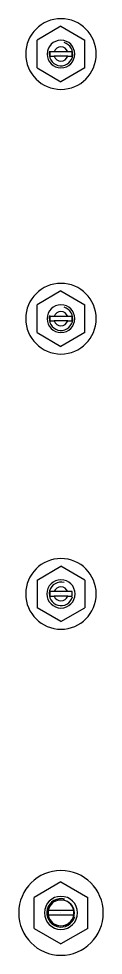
# Model space of a CAD drawing. Header units: millimetres. Extents: x 296 to 4896, y 152 to 3333.
# Drawn here: x 3083.1 to 3113.1, y 1424.3 to 1755.6 of the extents above; entities that cross this region are included whole.
import ezdxf

# ---------------------------------------------------------------- set-up
doc = ezdxf.new("R2010")
doc.units = ezdxf.units.MM
doc.linetypes.add('DASHED', pattern=[0.25, 0.15625, -0.09375])
doc.linetypes.add('PHANTOM', pattern=[2.5, 1.25, -0.25, 0.25, -0.25, 0.25, -0.25])
doc.layers.add('1', color=1, linetype='DASHED')
doc.layers.add('150', color=7, linetype='Continuous')

# ---------------------------------------------------------------- blocks, each defined once
blk = doc.blocks.new('HSL-3-G M10-20 front')
at = {"layer": '1', "color": 3, "linetype": 'Continuous'}
for p, q in [((-2.37, 0.8), (-3.92, 0.8)), ((2.37, 0.8), (-2.37, 0.8)), ((3.92, 0.8), (2.37, 0.8)), ((-3.92, -0.8), (-2.37, -0.8)), ((2.37, -0.8), (-2.37, -0.8)), ((2.37, -0.8), (3.92, -0.8))]:
    blk.add_line(p, q, dxfattribs=at)
at = {"layer": '1', "color": 3, "linetype": 'Continuous', "extrusion": (0, 0, -1)}
for radius in [12.5, 4.87]:
    blk.add_circle((0, 0), radius, dxfattribs=at)
at = {"layer": '1', "color": 3, "linetype": 'Continuous'}
for radius, start, end in [(4.17, 165, 75), (4, 168.466, 191.534), (2.5, 18.6552, 161.3448), (4, 348.466, 11.534), (2.5, 198.6552, 341.3448)]:
    blk.add_arc((0, 0), radius, start, end, dxfattribs=at)
at = {"layer": '150', "color": 15, "linetype": 'Continuous'}
for p, q in [((0, 9.81), (-8.5, 4.91)), ((0, 9.81), (8.5, 4.91)), ((-8.5, -4.91), (-8.5, 4.91)), ((8.5, -4.91), (8.5, 4.91)), ((-8.5, -4.91), (0, -9.81)), ((8.5, -4.91), (0, -9.81))]:
    blk.add_line(p, q, dxfattribs=at)
at = {"layer": '150', "color": 113, "linetype": 'PHANTOM'}
blk.add_line((0, 0), (0, 0), dxfattribs=at)
blk = doc.blocks.new('HSL-3-G M10-40 front')
at = {"layer": '1', "color": 3, "linetype": 'Continuous'}
for p, q in [((-2.37, 0.8), (-3.92, 0.8)), ((2.37, 0.8), (-2.37, 0.8)), ((3.92, 0.8), (2.37, 0.8)), ((-3.92, -0.8), (-2.37, -0.8)), ((2.37, -0.8), (-2.37, -0.8)), ((2.37, -0.8), (3.92, -0.8))]:
    blk.add_line(p, q, dxfattribs=at)
at = {"layer": '1', "color": 3, "linetype": 'Continuous', "extrusion": (0, 0, -1)}
for radius in [12.5, 4.87]:
    blk.add_circle((0, 0), radius, dxfattribs=at)
at = {"layer": '1', "color": 3, "linetype": 'Continuous'}
for radius, start, end in [(4.17, 165, 75), (4, 168.466, 191.534), (2.5, 18.6552, 161.3448), (4, 348.466, 11.534), (2.5, 198.6552, 341.3448)]:
    blk.add_arc((0, 0), radius, start, end, dxfattribs=at)
at = {"layer": '150', "color": 15, "linetype": 'Continuous'}
for p, q in [((0, 9.81), (-8.5, 4.91)), ((0, 9.81), (8.5, 4.91)), ((-8.5, -4.91), (-8.5, 4.91)), ((8.5, -4.91), (8.5, 4.91)), ((-8.5, -4.91), (0, -9.81)), ((8.5, -4.91), (0, -9.81))]:
    blk.add_line(p, q, dxfattribs=at)
at = {"layer": '150', "color": 113, "linetype": 'PHANTOM'}
blk.add_line((0, 0), (0, 0), dxfattribs=at)
blk = doc.blocks.new('HSL-3-G M10-100 front')
at = {"layer": '1', "color": 3, "linetype": 'Continuous'}
for p, q in [((-2.37, 0.8), (-3.92, 0.8)), ((2.37, 0.8), (-2.37, 0.8)), ((3.92, 0.8), (2.37, 0.8)), ((-3.92, -0.8), (-2.37, -0.8)), ((2.37, -0.8), (-2.37, -0.8)), ((2.37, -0.8), (3.92, -0.8))]:
    blk.add_line(p, q, dxfattribs=at)
at = {"layer": '1', "color": 3, "linetype": 'Continuous', "extrusion": (0, 0, -1)}
for radius in [12.5, 5]:
    blk.add_circle((0, 0), radius, dxfattribs=at)
at = {"layer": '1', "color": 3, "linetype": 'Continuous'}
for radius, start, end in [(4.17, 75, 345), (4, 168.463, 191.537), (2.5, 18.6629, 161.3371), (4, 348.463, 11.537), (2.5, 198.6629, 341.3371)]:
    blk.add_arc((0, 0), radius, start, end, dxfattribs=at)
at = {"layer": '150', "color": 15, "linetype": 'Continuous'}
for p, q in [((-8.5, 4.91), (0, 9.81)), ((8.5, 4.91), (0, 9.81)), ((-8.5, 4.91), (-8.5, -4.91)), ((8.5, 4.91), (8.5, -4.91)), ((0, -9.81), (-8.5, -4.91)), ((0, -9.81), (8.5, -4.91))]:
    blk.add_line(p, q, dxfattribs=at)
at = {"layer": '150', "color": 113, "linetype": 'PHANTOM'}
blk.add_line((0, 0), (0, 0), dxfattribs=at)
blk = doc.blocks.new('HSL-3-G M12-25 front')
at = {"layer": '1', "color": 3, "linetype": 'Continuous'}
for p, q in [((4.53, 0.8), (-4.53, 0.8)), ((4.53, -0.8), (-4.53, -0.8))]:
    blk.add_line(p, q, dxfattribs=at)
at = {"layer": '1', "color": 3, "linetype": 'Continuous', "extrusion": (0, 0, -1)}
for radius in [15, 5.85]:
    blk.add_circle((0, 0), radius, dxfattribs=at)
at = {"layer": '1', "color": 3, "linetype": 'Continuous'}
blk.add_circle((0, 0), 4.65, dxfattribs=at)
for radius, start, end in [(5.04, 75, 345), (4.6, 10.0154, 169.9846), (4.6, 169.9846, 190.0154), (4.6, 349.9846, 10.0154), (4.6, 190.0154, 349.9846)]:
    blk.add_arc((0, 0), radius, start, end, dxfattribs=at)
at = {"layer": '150', "color": 15, "linetype": 'Continuous'}
for p, q in [((0, 10.97), (-9.5, 5.48)), ((0, 10.97), (9.5, 5.48)), ((-9.5, -5.48), (-9.5, 5.48)), ((9.5, -5.48), (9.5, 5.48)), ((-9.5, -5.48), (0, -10.97)), ((9.5, -5.48), (0, -10.97))]:
    blk.add_line(p, q, dxfattribs=at)
at = {"layer": '150', "color": 113, "linetype": 'PHANTOM'}
blk.add_line((0, 0), (0, 0), dxfattribs=at)

msp = doc.modelspace()

# ---------------------------------------------------------------- block references
for name, p in [('HSL-3-G M10-20 front', (3098.11, 1743.1)), ('HSL-3-G M10-40 front', (3098.11, 1649.48)), ('HSL-3-G M10-100 front', (3098.11, 1552.11)), ('HSL-3-G M12-25 front', (3098.11, 1439.26))]:
    msp.add_blockref(name, p)

doc.saveas('drawing.dxf')
